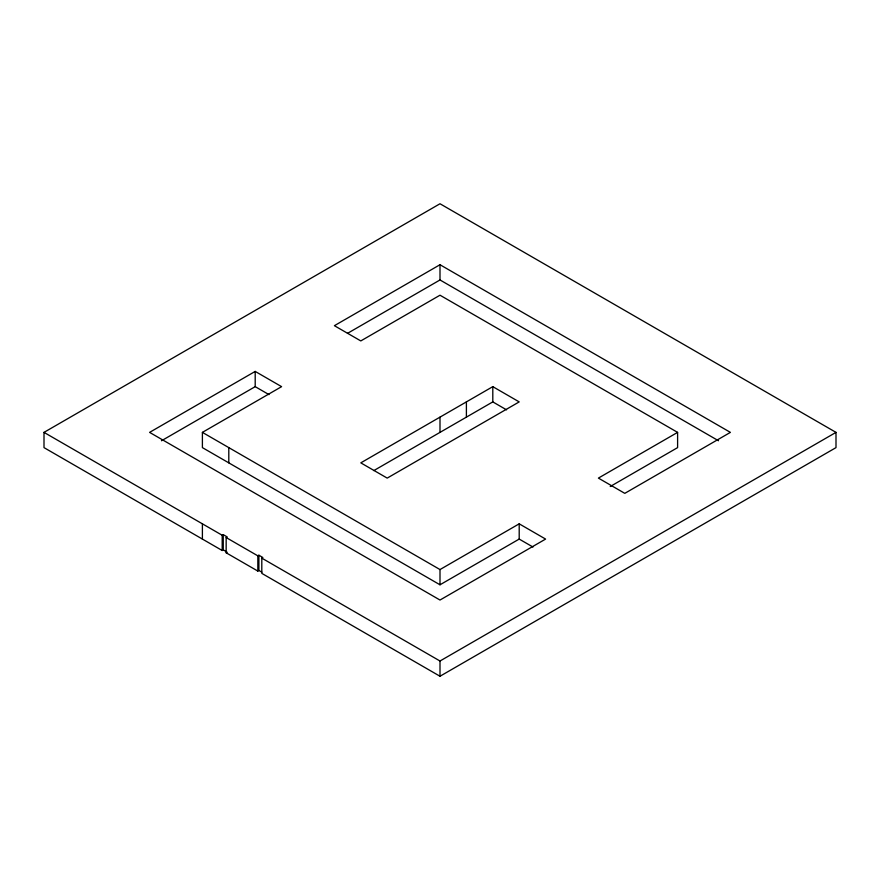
<?xml version="1.0" encoding="UTF-8"?>
<svg xmlns="http://www.w3.org/2000/svg" width="880" height="880" viewBox="0 0 880 880"><rect width="100%" height="100%" fill="white"/><g stroke="black" fill="none" stroke-linecap="round" stroke-linejoin="round"><path stroke-width="1.32" d="M226.226 551.606L223.256 549.89L222.2 550.506L44 447.623L44 432.377L440 203.753L836 432.377L836 447.623L440 676.247L261.8 573.364L261.8 558.129L262.856 557.513L258.896 555.225L257.84 555.841L226.16 537.548L226.16 552.794L257.84 571.076L258.896 570.471L261.866 572.187M202.4 432.377L281.6 386.65L255.2 371.415L149.6 432.377L440 600.039L545.6 539.077L519.2 523.831L440 569.558L202.4 432.377L202.4 447.623L440 584.793L519.2 539.077L532.972 547.03M677.6 432.377L598.4 478.104L624.8 493.35L730.4 432.377L440 264.715L334.4 325.688L360.8 340.923L440 295.207L677.6 432.377L677.6 447.623L610.225 486.519M161.469 440.77L255.2 386.65L268.972 394.603M347.457 333.388L440 279.961L718.498 440.748M44 432.377L222.2 535.26L223.256 534.655L227.216 536.943L226.16 537.548M492.8 386.65L360.8 462.858L387.2 478.104L519.2 401.896L492.8 386.65L492.8 401.896L373.802 470.602M226.16 552.794L227.216 552.178M261.8 558.129L440 661.012L836 432.377M492.8 401.896L506.572 409.849M519.2 523.831L519.2 539.077M466.4 401.896L466.4 417.142M440 264.715L440 279.961M440 417.142L440 432.377M440 569.558L440 584.793M440 661.012L440 676.247M258.896 555.225L258.896 570.471M257.84 555.841L257.84 571.076M255.2 371.415L255.2 386.65M228.8 447.623L228.8 462.858M223.256 534.655L223.256 549.89M222.2 535.26L222.2 550.506M202.4 523.831L202.4 539.077"/></g></svg>
